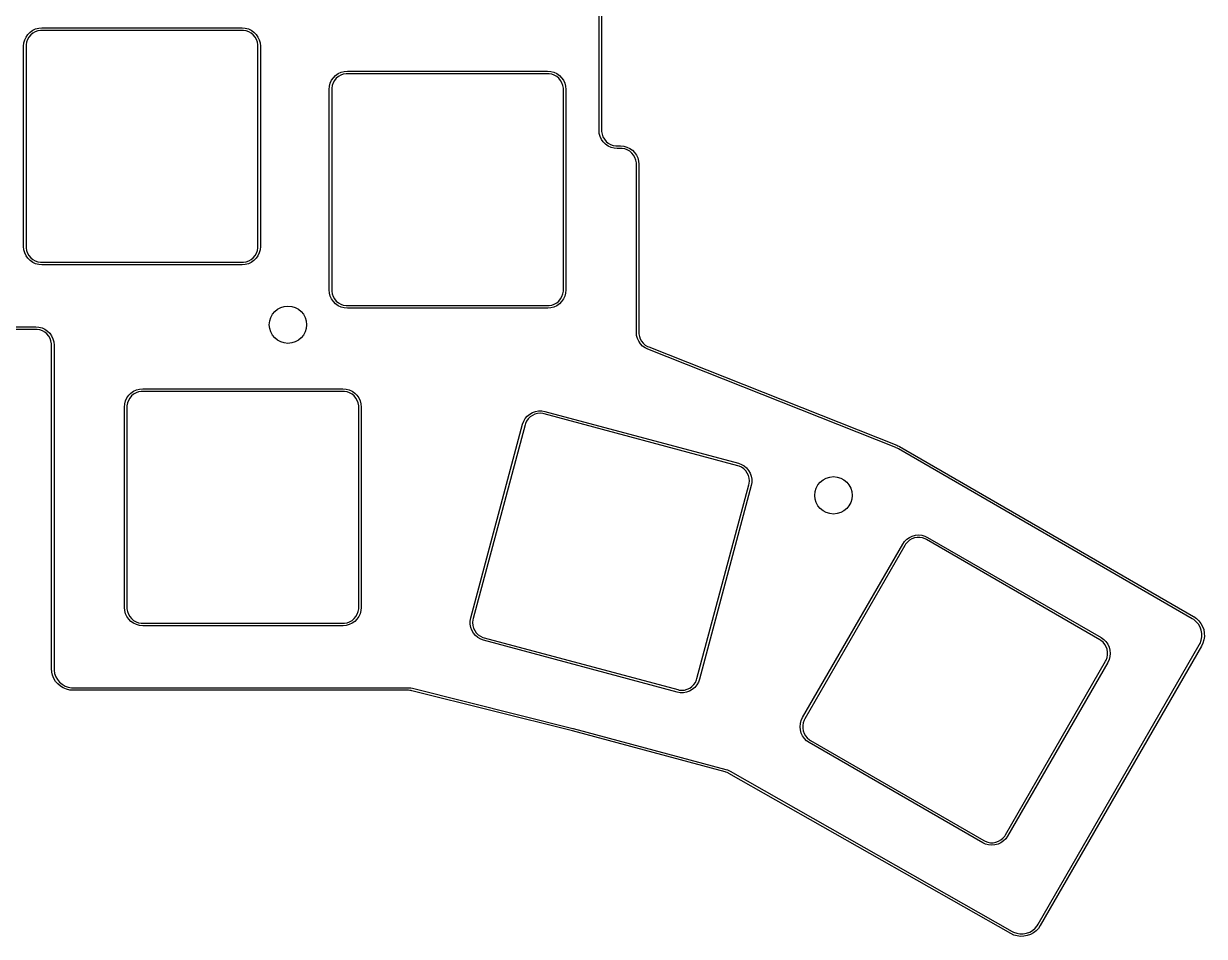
# Model space of a CAD drawing. Extents: x 33 to 165, y -128 to -28.
# Drawn here: x 95.8 to 165.3, y -127.6 to -73.9 of the extents above; entities that cross this region are included whole.
import ezdxf

# ---------------------------------------------------------------- set-up
doc = ezdxf.new("R2010")
doc.units = 0
doc.layers.add('BLACK', color=7, linetype='CONTINUOUS')

msp = doc.modelspace()

# ---------------------------------------------------------------- linework, layer by layer
at = {"layer": 'BLACK', "linetype": 'CONTINUOUS'}
for p, q in [((129.664028, -80.18056), (129.664028, -47.18056)), ((129.814028, -47.18056), (129.814028, -80.18056)), ((96.01554, -74.539565), (96.148039, -74.407062)), ((96.148039, -74.407062), (96.301532, -74.299579)), ((96.301532, -74.299579), (96.471356, -74.22038)), ((96.44662, -74.389013), (96.306452, -74.469946)), ((96.598711, -74.333648), (96.44662, -74.389013)), ((96.471356, -74.22038), (96.652353, -74.171872)), ((96.758106, -74.305533), (96.598711, -74.333648)), ((96.652353, -74.171872), (96.839023, -74.155528)), ((96.838703, -74.305528), (96.758106, -74.305533)), ((96.839028, -74.30556), (96.838703, -74.305528)), ((96.839023, -74.155528), (96.839023, -74.15556)), ((96.839023, -74.15556), (96.839024, -74.15556)), ((96.839024, -74.15556), (96.839028, -74.15556)), ((96.839028, -74.15556), (108.639028, -74.15556)), ((96.839033, -74.30556), (96.839028, -74.30556)), ((108.639026, -74.30556), (96.839033, -74.30556)), ((108.719953, -74.305561), (108.639026, -74.30556)), ((108.639028, -74.15556), (108.639029, -74.15556)), ((108.639029, -74.15556), (108.63903, -74.15556)), ((108.63903, -74.15556), (108.8257, -74.171896)), ((108.879348, -74.33367), (108.719953, -74.305561)), ((108.8257, -74.171896), (109.006698, -74.220398)), ((109.03144, -74.38903), (108.879348, -74.33367)), ((109.006698, -74.220398), (109.176525, -74.299591)), ((109.171609, -74.469958), (109.03144, -74.38903)), ((109.176525, -74.299591), (109.330021, -74.40707)), ((109.330021, -74.40707), (109.462522, -74.53957)), ((95.764028, -75.230557), (95.780366, -75.043887)), ((95.780366, -75.043887), (95.828868, -74.862888)), ((95.828868, -74.862888), (95.908062, -74.693062)), ((95.908062, -74.693062), (96.01554, -74.539565)), ((95.942141, -74.99024), (95.91403, -75.149635)), ((95.997501, -74.838147), (95.942141, -74.99024)), ((96.078429, -74.697976), (95.997501, -74.838147)), ((96.182466, -74.573987), (96.078429, -74.697976)), ((96.306452, -74.469946), (96.182466, -74.573987)), ((109.295597, -74.573995), (109.171609, -74.469958)), ((109.399636, -74.697982), (109.295597, -74.573995)), ((109.480566, -74.83815), (109.399636, -74.697982)), ((109.462522, -74.53957), (109.570003, -74.693064)), ((109.535927, -74.990242), (109.480566, -74.83815)), ((109.564038, -75.149636), (109.535927, -74.990242)), ((109.570003, -74.693064), (109.649198, -74.86289)), ((109.649198, -74.86289), (109.697702, -75.043887)), ((109.697702, -75.043887), (109.71404, -75.230557)), ((95.764028, -75.23056), (95.764028, -75.230557)), ((95.764028, -87.03056), (95.764028, -75.23056)), ((95.91403, -75.149635), (95.914028, -75.230557)), ((95.914028, -75.230557), (95.914028, -75.23056)), ((95.914028, -75.23056), (95.914028, -87.03056)), ((109.564028, -75.23056), (109.564039, -75.230438)), ((109.564028, -87.03056), (109.564028, -75.23056)), ((109.564039, -75.230438), (109.564038, -75.149636)), ((109.71404, -75.230557), (109.714028, -75.230557)), ((109.714028, -75.230557), (109.714028, -75.23056)), ((109.714028, -75.23056), (109.714028, -87.03056)), ((113.908062, -77.243062), (114.01554, -77.089565)), ((114.01554, -77.089565), (114.148039, -76.957062)), ((114.182466, -77.123987), (114.078429, -77.247976)), ((114.148039, -76.957062), (114.301532, -76.849579)), ((114.306452, -77.019946), (114.182466, -77.123987)), ((114.301532, -76.849579), (114.471356, -76.77038)), ((114.44662, -76.939013), (114.306452, -77.019946)), ((114.598711, -76.883648), (114.44662, -76.939013)), ((114.471356, -76.77038), (114.652353, -76.721872)), ((114.758106, -76.855533), (114.598711, -76.883648)), ((114.652353, -76.721872), (114.839023, -76.705528)), ((114.838703, -76.855528), (114.758106, -76.855533)), ((114.839028, -76.85556), (114.838703, -76.855528)), ((114.839023, -76.705528), (114.839023, -76.70556)), ((114.839023, -76.70556), (114.839024, -76.70556)), ((114.839024, -76.70556), (114.839028, -76.70556)), ((114.839028, -76.70556), (126.639028, -76.70556)), ((114.839033, -76.85556), (114.839028, -76.85556)), ((126.639026, -76.85556), (114.839033, -76.85556)), ((126.719953, -76.855561), (126.639026, -76.85556)), ((126.639028, -76.70556), (126.639029, -76.70556)), ((126.639029, -76.70556), (126.63903, -76.70556)), ((126.63903, -76.70556), (126.8257, -76.721896)), ((126.879348, -76.88367), (126.719953, -76.855561)), ((126.8257, -76.721896), (127.006698, -76.770398)), ((127.03144, -76.93903), (126.879348, -76.88367)), ((127.006698, -76.770398), (127.176525, -76.849591)), ((127.171609, -77.019958), (127.03144, -76.93903)), ((127.295597, -77.123995), (127.171609, -77.019958)), ((127.176525, -76.849591), (127.330021, -76.95707)), ((127.399636, -77.247982), (127.295597, -77.123995)), ((127.330021, -76.95707), (127.462522, -77.08957)), ((127.462522, -77.08957), (127.570003, -77.243064)), ((113.764028, -77.780557), (113.780366, -77.593887)), ((113.764028, -77.78056), (113.764028, -77.780557)), ((113.764028, -89.58056), (113.764028, -77.78056)), ((113.780366, -77.593887), (113.828868, -77.412888)), ((113.828868, -77.412888), (113.908062, -77.243062)), ((113.91403, -77.699635), (113.914028, -77.780557)), ((113.914028, -77.780557), (113.914028, -77.78056)), ((113.914028, -77.78056), (113.914028, -89.58056)), ((113.942141, -77.54024), (113.91403, -77.699635)), ((113.997501, -77.388147), (113.942141, -77.54024)), ((114.078429, -77.247976), (113.997501, -77.388147)), ((127.480566, -77.38815), (127.399636, -77.247982)), ((127.535927, -77.540242), (127.480566, -77.38815)), ((127.564038, -77.699636), (127.535927, -77.540242)), ((127.564028, -77.78056), (127.564039, -77.780438)), ((127.564028, -89.58056), (127.564028, -77.78056)), ((127.564039, -77.780438), (127.564038, -77.699636)), ((127.570003, -77.243064), (127.649198, -77.41289)), ((127.649198, -77.41289), (127.697702, -77.593887)), ((127.697702, -77.593887), (127.71404, -77.780557)), ((127.71404, -77.780557), (127.714028, -77.780557)), ((127.714028, -77.780557), (127.714028, -77.78056)), ((127.714028, -77.78056), (127.714028, -89.58056)), ((129.664137, -80.181671), (129.664028, -80.18056)), ((129.680365, -80.36723), (129.664137, -80.181671)), ((129.728859, -80.548233), (129.680365, -80.36723)), ((129.808048, -80.718064), (129.728859, -80.548233)), ((129.814028, -80.18056), (129.814028, -80.180563)), ((129.814028, -80.180563), (129.81404, -80.180563)), ((129.81404, -80.180563), (129.814037, -80.26149)), ((129.814037, -80.26149), (129.842138, -80.420886)), ((129.842138, -80.420886), (129.897491, -80.57298)), ((129.897491, -80.57298), (129.978416, -80.713151)), ((129.915526, -80.871563), (129.808048, -80.718064)), ((130.048027, -81.004066), (129.915526, -80.871563)), ((129.978416, -80.713151), (130.082452, -80.83714)), ((130.201525, -81.111546), (130.048027, -81.004066)), ((130.082452, -80.83714), (130.206439, -80.941178)), ((130.371355, -81.190737), (130.201525, -81.111546)), ((130.206439, -80.941178), (130.34661, -81.022104)), ((130.34661, -81.022104), (130.498703, -81.077459)), ((130.552357, -81.239233), (130.371355, -81.190737)), ((130.498703, -81.077459), (130.658099, -81.105562)), ((130.739012, -81.255558), (130.552357, -81.239233)), ((130.658099, -81.105562), (130.739026, -81.10556)), ((130.739028, -81.25556), (130.739012, -81.255558)), ((130.739026, -81.10556), (130.739028, -81.10556)), ((130.739028, -81.10556), (130.939028, -81.10556)), ((130.73903, -81.25556), (130.739028, -81.25556)), ((130.939026, -81.25556), (130.73903, -81.25556)), ((131.019953, -81.255561), (130.939026, -81.25556)), ((130.939028, -81.10556), (130.939029, -81.10556)), ((130.939029, -81.10556), (130.93903, -81.10556)), ((130.93903, -81.10556), (131.1257, -81.121896)), ((131.179348, -81.28367), (131.019953, -81.255561)), ((131.1257, -81.121896), (131.306698, -81.170398)), ((131.33144, -81.33903), (131.179348, -81.28367)), ((131.306698, -81.170398), (131.476525, -81.249591)), ((131.471609, -81.419958), (131.33144, -81.33903)), ((131.476525, -81.249591), (131.630021, -81.35707)), ((131.630021, -81.35707), (131.762522, -81.48957)), ((131.595597, -81.523995), (131.471609, -81.419958)), ((131.699636, -81.647982), (131.595597, -81.523995)), ((131.780566, -81.78815), (131.699636, -81.647982)), ((131.762522, -81.48957), (131.870003, -81.643064)), ((131.835927, -81.940242), (131.780566, -81.78815)), ((131.864038, -82.099636), (131.835927, -81.940242)), ((131.870003, -81.643064), (131.949198, -81.81289)), ((131.949198, -81.81289), (131.997702, -81.993887)), ((131.997702, -81.993887), (132.01404, -82.180557)), ((131.864028, -82.18056), (131.864039, -82.180438)), ((131.864028, -92.082165), (131.864028, -82.18056)), ((131.864039, -82.180438), (131.864038, -82.099636)), ((132.01404, -82.180557), (132.014028, -82.180557)), ((132.014028, -82.180557), (132.014028, -82.18056)), ((132.014028, -82.18056), (132.014028, -92.082165)), ((95.764137, -87.031671), (95.764028, -87.03056)), ((95.780365, -87.21723), (95.764137, -87.031671)), ((95.828859, -87.398233), (95.780365, -87.21723)), ((95.908048, -87.568064), (95.828859, -87.398233)), ((96.015526, -87.721563), (95.908048, -87.568064)), ((95.914028, -87.03056), (95.914028, -87.030563)), ((95.914028, -87.030563), (95.91404, -87.030563)), ((95.91404, -87.030563), (95.914037, -87.11149)), ((95.914037, -87.11149), (95.942138, -87.270886)), ((95.942138, -87.270886), (95.997491, -87.42298)), ((95.997491, -87.42298), (96.078416, -87.563151)), ((96.078416, -87.563151), (96.182452, -87.68714)), ((109.295611, -87.687132), (109.399649, -87.563146)), ((109.399649, -87.563146), (109.480575, -87.422977)), ((109.570016, -87.568062), (109.462536, -87.721558)), ((109.480575, -87.422977), (109.53593, -87.270884)), ((109.53593, -87.270884), (109.564031, -87.111489)), ((109.564028, -87.030562), (109.564028, -87.03056)), ((109.564028, -87.030563), (109.564028, -87.030562)), ((109.564031, -87.111489), (109.564028, -87.030563)), ((109.649207, -87.398232), (109.570016, -87.568062)), ((109.697703, -87.21723), (109.649207, -87.398232)), ((109.714025, -87.030583), (109.697703, -87.21723)), ((109.714028, -87.03056), (109.714025, -87.030583)), ((96.148027, -87.854066), (96.015526, -87.721563)), ((96.301525, -87.961546), (96.148027, -87.854066)), ((96.182452, -87.68714), (96.306439, -87.791178)), ((96.471355, -88.040737), (96.301525, -87.961546)), ((96.306439, -87.791178), (96.44661, -87.872104)), ((96.44661, -87.872104), (96.598703, -87.927459)), ((96.652357, -88.089233), (96.471355, -88.040737)), ((96.598703, -87.927459), (96.758099, -87.955562)), ((96.839012, -88.105558), (96.652357, -88.089233)), ((96.758099, -87.955562), (96.839026, -87.95556)), ((96.839028, -88.10556), (96.839012, -88.105558)), ((96.839026, -87.95556), (96.839028, -87.95556)), ((96.839028, -87.95556), (108.639028, -87.95556)), ((96.83903, -88.10556), (96.839028, -88.10556)), ((108.639023, -88.10556), (96.83903, -88.10556)), ((108.639028, -88.10556), (108.639023, -88.10556)), ((108.639028, -87.95556), (108.639031, -87.95556)), ((108.64196, -88.105271), (108.639028, -88.10556)), ((108.639031, -87.95556), (108.639033, -87.95556)), ((108.639033, -87.95556), (108.639033, -87.955528)), ((108.639033, -87.955528), (108.71996, -87.955533)), ((108.825696, -88.089209), (108.64196, -88.105271)), ((108.71996, -87.955533), (108.879356, -87.927437)), ((109.006699, -88.040719), (108.825696, -88.089209)), ((108.879356, -87.927437), (109.03145, -87.872087)), ((109.176532, -87.961534), (109.006699, -88.040719)), ((109.03145, -87.872087), (109.171622, -87.791166)), ((109.171622, -87.791166), (109.295611, -87.687132)), ((109.330032, -87.854058), (109.176532, -87.961534)), ((109.462536, -87.721558), (109.330032, -87.854058)), ((113.764137, -89.581671), (113.764028, -89.58056)), ((113.780365, -89.76723), (113.764137, -89.581671)), ((113.914028, -89.58056), (113.914028, -89.580563)), ((113.914028, -89.580563), (113.91404, -89.580563)), ((113.91404, -89.580563), (113.914037, -89.66149)), ((113.914037, -89.66149), (113.942138, -89.820886)), ((127.53593, -89.820884), (127.564031, -89.661489)), ((127.564028, -89.580562), (127.564028, -89.58056)), ((127.564028, -89.580563), (127.564028, -89.580562)), ((127.564031, -89.661489), (127.564028, -89.580563)), ((127.714025, -89.580583), (127.697703, -89.76723)), ((127.714028, -89.58056), (127.714025, -89.580583)), ((113.828859, -89.948233), (113.780365, -89.76723)), ((113.908048, -90.118064), (113.828859, -89.948233)), ((114.015526, -90.271563), (113.908048, -90.118064)), ((113.942138, -89.820886), (113.997491, -89.97298)), ((113.997491, -89.97298), (114.078416, -90.113151)), ((114.148027, -90.404066), (114.015526, -90.271563)), ((114.078416, -90.113151), (114.182452, -90.23714)), ((114.301525, -90.511546), (114.148027, -90.404066)), ((114.182452, -90.23714), (114.306439, -90.341178)), ((114.306439, -90.341178), (114.44661, -90.422104)), ((114.44661, -90.422104), (114.598703, -90.477459)), ((126.879356, -90.477437), (127.03145, -90.422087)), ((127.03145, -90.422087), (127.171622, -90.341166)), ((127.171622, -90.341166), (127.295611, -90.237132)), ((127.330032, -90.404058), (127.176532, -90.511534)), ((127.295611, -90.237132), (127.399649, -90.113146)), ((127.462536, -90.271558), (127.330032, -90.404058)), ((127.399649, -90.113146), (127.480575, -89.972977)), ((127.570016, -90.118062), (127.462536, -90.271558)), ((127.480575, -89.972977), (127.53593, -89.820884)), ((127.649207, -89.948232), (127.570016, -90.118062)), ((127.697703, -89.76723), (127.649207, -89.948232)), ((114.471355, -90.590737), (114.301525, -90.511546)), ((114.652357, -90.639233), (114.471355, -90.590737)), ((114.598703, -90.477459), (114.758099, -90.505562)), ((114.839012, -90.655558), (114.652357, -90.639233)), ((114.758099, -90.505562), (114.839026, -90.50556)), ((114.839028, -90.65556), (114.839012, -90.655558)), ((114.839026, -90.50556), (114.839028, -90.50556)), ((114.839028, -90.50556), (126.639028, -90.50556)), ((114.83903, -90.65556), (114.839028, -90.65556)), ((126.639023, -90.65556), (114.83903, -90.65556)), ((126.639028, -90.65556), (126.639023, -90.65556)), ((126.639028, -90.50556), (126.639031, -90.50556)), ((126.64196, -90.655271), (126.639028, -90.65556)), ((126.639031, -90.50556), (126.639033, -90.50556)), ((126.639033, -90.50556), (126.639033, -90.505528)), ((126.639033, -90.505528), (126.71996, -90.505533)), ((126.825696, -90.639209), (126.64196, -90.655271)), ((126.71996, -90.505533), (126.879356, -90.477437)), ((127.006699, -90.590719), (126.825696, -90.639209)), ((127.176532, -90.511534), (127.006699, -90.590719)), ((92.739028, -91.75556), (96.479028, -91.75556)), ((96.479028, -91.75556), (96.479029, -91.75556)), ((96.479029, -91.75556), (96.47903, -91.75556)), ((96.47903, -91.75556), (96.6657, -91.771896)), ((96.6657, -91.771896), (96.846698, -91.820398)), ((96.846698, -91.820398), (97.016525, -91.899591)), ((96.479026, -91.90556), (92.73903, -91.90556)), ((96.559953, -91.905561), (96.479026, -91.90556)), ((96.719348, -91.93367), (96.559953, -91.905561)), ((96.87144, -91.98903), (96.719348, -91.93367)), ((97.011609, -92.069958), (96.87144, -91.98903)), ((97.135597, -92.173995), (97.011609, -92.069958)), ((97.016525, -91.899591), (97.170021, -92.00707)), ((97.239636, -92.297982), (97.135597, -92.173995)), ((97.170021, -92.00707), (97.302522, -92.13957)), ((97.320566, -92.43815), (97.239636, -92.297982)), ((97.302522, -92.13957), (97.410003, -92.293064)), ((97.375927, -92.590242), (97.320566, -92.43815)), ((97.410003, -92.293064), (97.489198, -92.46289)), ((97.489198, -92.46289), (97.537702, -92.643887)), ((131.86415, -92.08341), (131.864028, -92.082165)), ((131.879626, -92.264566), (131.86415, -92.08341)), ((131.925933, -92.441681), (131.879626, -92.264566)), ((132.001623, -92.608369), (131.925933, -92.441681)), ((132.014028, -92.082165), (132.014028, -92.082168)), ((132.014028, -92.082168), (132.014044, -92.082168)), ((132.014044, -92.082168), (132.014069, -92.161214)), ((132.014069, -92.161214), (132.040889, -92.317014)), ((132.040889, -92.317014), (132.093757, -92.466004)), ((132.093757, -92.466004), (132.17114, -92.603863)), ((97.404038, -92.749636), (97.375927, -92.590242)), ((97.404028, -92.83056), (97.404039, -92.830438)), ((97.404028, -111.88056), (97.404028, -92.83056)), ((97.404039, -92.830438), (97.404038, -92.749636)), ((97.537702, -92.643887), (97.55404, -92.830557)), ((97.55404, -92.830557), (97.554028, -92.830557)), ((97.554028, -92.830557), (97.554028, -92.83056)), ((97.554028, -92.83056), (97.554028, -111.88056)), ((132.104499, -92.759797), (132.001623, -92.608369)), ((132.231578, -92.891573), (132.104499, -92.759797)), ((132.17114, -92.603863), (132.270794, -92.726592)), ((132.379174, -92.999874), (132.231578, -92.891573)), ((132.270794, -92.726592), (132.389827, -92.830631)), ((132.542976, -93.081544), (132.379174, -92.999874)), ((132.389827, -92.830631), (132.524788, -92.912964)), ((132.524788, -92.912964), (132.598265, -92.942109)), ((132.543007, -93.08156), (132.542976, -93.081544)), ((132.543008, -93.08156), (132.543007, -93.08156)), ((132.543008, -93.081561), (132.543008, -93.08156)), ((132.543009, -93.081561), (132.543008, -93.081561)), ((147.152775, -98.87084), (132.543009, -93.081561)), ((132.598265, -92.942109), (132.598264, -92.942109)), ((132.598264, -92.942109), (132.598265, -92.94211)), ((132.598265, -92.94211), (147.208028, -98.731387)), ((101.768868, -96.112888), (101.848062, -95.943062)), ((101.848062, -95.943062), (101.95554, -95.789565)), ((102.018429, -95.947976), (101.937501, -96.088147)), ((101.95554, -95.789565), (102.088039, -95.657062)), ((102.122466, -95.823987), (102.018429, -95.947976)), ((102.088039, -95.657062), (102.241532, -95.549579)), ((102.246452, -95.719946), (102.122466, -95.823987)), ((102.241532, -95.549579), (102.411356, -95.47038)), ((102.38662, -95.639013), (102.246452, -95.719946)), ((102.538711, -95.583648), (102.38662, -95.639013)), ((102.411356, -95.47038), (102.592353, -95.421872)), ((102.698106, -95.555533), (102.538711, -95.583648)), ((102.592353, -95.421872), (102.779023, -95.405528)), ((102.778703, -95.555528), (102.698106, -95.555533)), ((102.779028, -95.55556), (102.778703, -95.555528)), ((102.779023, -95.405528), (102.779023, -95.40556)), ((102.779023, -95.40556), (102.779024, -95.40556)), ((102.779024, -95.40556), (102.779028, -95.40556)), ((102.779028, -95.40556), (114.579028, -95.40556)), ((102.779033, -95.55556), (102.779028, -95.55556)), ((114.579026, -95.55556), (102.779033, -95.55556)), ((114.659953, -95.555561), (114.579026, -95.55556)), ((114.579028, -95.40556), (114.579029, -95.40556)), ((114.579029, -95.40556), (114.57903, -95.40556)), ((114.57903, -95.40556), (114.7657, -95.421896)), ((114.819348, -95.58367), (114.659953, -95.555561)), ((114.7657, -95.421896), (114.946698, -95.470398)), ((114.97144, -95.63903), (114.819348, -95.58367)), ((114.946698, -95.470398), (115.116525, -95.549591)), ((115.111609, -95.719958), (114.97144, -95.63903)), ((115.235597, -95.823995), (115.111609, -95.719958)), ((115.116525, -95.549591), (115.270021, -95.65707)), ((115.339636, -95.947982), (115.235597, -95.823995)), ((115.270021, -95.65707), (115.402522, -95.78957)), ((115.420566, -96.08815), (115.339636, -95.947982)), ((115.402522, -95.78957), (115.510003, -95.943064)), ((115.510003, -95.943064), (115.589198, -96.11289)), ((101.704028, -96.480557), (101.720366, -96.293887)), ((101.704028, -96.48056), (101.704028, -96.480557)), ((101.704028, -108.28056), (101.704028, -96.48056)), ((101.720366, -96.293887), (101.768868, -96.112888)), ((101.85403, -96.399635), (101.854028, -96.480557)), ((101.854028, -96.480557), (101.854028, -96.48056)), ((101.854028, -96.48056), (101.854028, -108.28056)), ((101.882141, -96.24024), (101.85403, -96.399635)), ((101.937501, -96.088147), (101.882141, -96.24024)), ((115.475927, -96.240242), (115.420566, -96.08815)), ((115.504038, -96.399636), (115.475927, -96.240242)), ((115.504028, -96.48056), (115.504039, -96.480438)), ((115.504028, -108.28056), (115.504028, -96.48056)), ((115.504039, -96.480438), (115.504038, -96.399636)), ((115.589198, -96.11289), (115.637702, -96.293887)), ((115.637702, -96.293887), (115.65404, -96.480557)), ((115.65404, -96.480557), (115.654028, -96.480557)), ((115.654028, -96.480557), (115.654028, -96.48056)), ((115.654028, -96.48056), (115.654028, -108.28056)), ((125.16206, -97.495234), (125.226117, -97.319255)), ((125.226117, -97.319255), (125.319811, -97.156979)), ((125.319811, -97.156979), (125.440261, -97.013439)), ((125.396264, -97.309308), (125.327859, -97.455994)), ((125.489101, -97.176729), (125.396264, -97.309308)), ((125.440261, -97.013439), (125.583805, -96.892993)), ((125.603549, -97.062284), (125.489101, -97.176729)), ((125.583805, -96.892993), (125.746083, -96.799304)), ((125.736131, -96.969451), (125.603549, -97.062284)), ((125.882819, -96.90105), (125.736131, -96.969451)), ((125.746083, -96.799304), (125.922165, -96.735216)), ((126.039156, -96.859159), (125.882819, -96.90105)), ((125.922165, -96.735216), (126.1067, -96.702676)), ((126.200392, -96.845052), (126.039156, -96.859159)), ((126.1067, -96.702676), (126.294082, -96.702675)), ((126.361628, -96.859157), (126.200392, -96.845052)), ((126.294082, -96.702675), (126.477286, -96.734976)), ((126.439797, -96.8801), (126.361628, -96.859157)), ((126.439801, -96.880086), (126.439797, -96.8801)), ((126.439803, -96.880085), (126.439801, -96.880086)), ((137.837716, -99.934147), (126.439803, -96.880085)), ((126.477286, -96.734976), (126.47862, -96.735196)), ((126.47862, -96.735196), (126.478621, -96.735196)), ((126.478621, -96.735196), (126.478622, -96.735197)), ((126.478622, -96.735197), (137.876547, -99.789261)), ((122.107958, -108.893258), (125.162022, -97.495337)), ((125.30691, -97.534163), (122.252846, -108.932083)), ((125.162022, -97.495337), (125.16206, -97.495234)), ((125.306911, -97.534162), (125.30691, -97.534163)), ((125.327859, -97.455994), (125.306911, -97.534162)), ((147.208028, -98.731387), (147.20803, -98.731388)), ((147.20803, -98.731388), (147.208034, -98.73139)), ((147.208034, -98.73139), (147.208041, -98.731393)), ((147.208041, -98.731393), (147.265265, -98.755697)), ((147.265265, -98.755697), (147.321246, -98.782771)), ((147.321246, -98.782771), (147.375787, -98.812516)), ((147.152778, -98.870841), (147.152775, -98.87084)), ((147.15278, -98.870842), (147.152778, -98.870841)), ((147.15278, -98.870843), (147.15278, -98.870842)), ((147.178288, -98.880951), (147.15278, -98.870843)), ((147.228259, -98.90363), (147.178288, -98.880951)), ((147.277064, -98.928721), (147.228259, -98.90363)), ((147.300826, -98.942441), (147.277064, -98.928721)), ((147.300828, -98.942437), (147.300826, -98.942441)), ((147.300834, -98.942441), (147.300828, -98.942437)), ((164.621334, -108.942436), (147.300834, -98.942441)), ((147.375787, -98.812516), (147.375834, -98.812537)), ((147.375834, -98.812537), (164.696342, -108.812537)), ((137.837718, -99.934149), (137.837716, -99.934147)), ((137.915884, -99.9551), (137.837718, -99.934149)), ((137.876547, -99.789261), (137.876552, -99.789263)), ((137.876552, -99.789263), (137.876554, -99.789263)), ((137.876554, -99.789263), (137.876583, -99.789274)), ((137.876583, -99.789274), (138.052627, -99.853366)), ((138.062566, -100.023512), (137.915884, -99.9551)), ((138.052627, -99.853366), (138.214896, -99.947065)), ((138.195142, -100.116353), (138.062566, -100.023512)), ((138.309584, -100.230803), (138.195142, -100.116353)), ((138.214896, -99.947065), (138.358431, -100.067516)), ((138.358431, -100.067516), (138.478873, -100.211059)), ((138.402417, -100.363384), (138.309584, -100.230803)), ((138.47082, -100.51007), (138.402417, -100.363384)), ((138.512715, -100.666405), (138.47082, -100.51007)), ((138.478873, -100.211059), (138.572563, -100.373334)), ((138.52683, -100.82764), (138.512715, -100.666405)), ((138.512736, -100.988876), (138.52683, -100.82764)), ((138.572563, -100.373334), (138.636654, -100.549411)), ((138.636654, -100.549411), (138.6692, -100.733941)), ((138.6692, -100.733941), (138.669212, -100.92132)), ((135.437733, -112.464964), (138.491798, -101.067039)), ((138.636687, -101.105862), (135.582622, -112.503782)), ((138.491798, -101.067039), (138.491801, -101.06703)), ((138.491801, -101.06703), (138.512736, -100.988876)), ((138.636688, -101.105855), (138.636687, -101.105862)), ((138.636689, -101.105854), (138.636688, -101.105855)), ((138.63669, -101.105855), (138.636689, -101.105854)), ((138.669212, -100.92132), (138.63669, -101.105855)), ((147.665549, -104.393416), (147.798053, -104.260918)), ((147.798053, -104.260918), (147.95155, -104.15344)), ((147.956464, -104.323807), (147.832473, -104.427844)), ((147.95155, -104.15344), (148.121377, -104.074246)), ((148.096635, -104.242878), (147.956464, -104.323807)), ((148.248729, -104.187518), (148.096635, -104.242878)), ((148.121377, -104.074246), (148.302375, -104.025743)), ((148.408125, -104.159406), (148.248729, -104.187518)), ((148.302375, -104.025743), (148.489046, -104.009403)), ((148.569982, -104.159398), (148.408125, -104.159406)), ((148.489046, -104.009403), (148.675718, -104.025724)), ((148.729381, -104.187493), (148.569982, -104.159398)), ((148.675718, -104.025724), (148.856722, -104.074209)), ((148.88148, -104.242839), (148.729381, -104.187493)), ((148.856722, -104.074209), (149.026557, -104.153386)), ((148.951118, -104.283036), (148.88148, -104.242839)), ((148.951538, -104.283337), (148.951118, -104.283036)), ((148.951544, -104.28334), (148.951538, -104.283337)), ((148.951544, -104.283341), (148.951544, -104.28334)), ((148.951545, -104.283341), (148.951544, -104.283341)), ((159.170635, -110.183336), (148.951545, -104.283341)), ((149.026557, -104.153386), (149.026532, -104.153429)), ((149.026532, -104.153429), (149.026533, -104.153431)), ((149.026533, -104.153431), (149.026538, -104.153433)), ((149.026538, -104.153433), (159.245638, -110.053434)), ((141.658062, -114.766008), (147.558061, -104.546911)), ((147.687963, -104.621914), (141.787965, -114.84101)), ((147.558061, -104.546911), (147.5581, -104.546855)), ((147.5581, -104.546855), (147.665549, -104.393416)), ((147.687964, -104.621914), (147.687963, -104.621914)), ((147.72843, -104.55183), (147.687964, -104.621914)), ((147.832473, -104.427844), (147.72843, -104.55183)), ((101.704137, -108.281671), (101.704028, -108.28056)), ((101.720365, -108.46723), (101.704137, -108.281671)), ((101.768859, -108.648233), (101.720365, -108.46723)), ((101.854028, -108.28056), (101.854028, -108.280563)), ((101.854028, -108.280563), (101.85404, -108.280563)), ((101.85404, -108.280563), (101.854037, -108.36149)), ((101.854037, -108.36149), (101.882138, -108.520886)), ((101.882138, -108.520886), (101.937491, -108.67298)), ((115.420575, -108.672977), (115.47593, -108.520884)), ((115.47593, -108.520884), (115.504031, -108.361489)), ((115.504028, -108.280562), (115.504028, -108.28056)), ((115.504028, -108.280563), (115.504028, -108.280562)), ((115.504031, -108.361489), (115.504028, -108.280563)), ((115.637703, -108.46723), (115.589207, -108.648232)), ((115.654025, -108.280583), (115.637703, -108.46723)), ((115.654028, -108.28056), (115.654025, -108.280583)), ((101.848048, -108.818064), (101.768859, -108.648233)), ((101.955526, -108.971563), (101.848048, -108.818064)), ((101.937491, -108.67298), (102.018416, -108.813151)), ((102.088027, -109.104066), (101.955526, -108.971563)), ((102.018416, -108.813151), (102.122452, -108.93714)), ((102.241525, -109.211546), (102.088027, -109.104066)), ((102.122452, -108.93714), (102.246439, -109.041178)), ((102.411355, -109.290737), (102.241525, -109.211546)), ((102.246439, -109.041178), (102.38661, -109.122104)), ((102.38661, -109.122104), (102.538703, -109.177459)), ((102.538703, -109.177459), (102.698099, -109.205562)), ((102.698099, -109.205562), (102.779026, -109.20556)), ((102.779026, -109.20556), (102.779028, -109.20556)), ((102.779028, -109.20556), (114.579028, -109.20556)), ((114.579028, -109.20556), (114.579031, -109.20556)), ((114.579031, -109.20556), (114.579033, -109.20556)), ((114.579033, -109.20556), (114.579033, -109.205528)), ((114.579033, -109.205528), (114.65996, -109.205533)), ((114.65996, -109.205533), (114.819356, -109.177437)), ((114.819356, -109.177437), (114.97145, -109.122087)), ((115.116532, -109.211534), (114.946699, -109.290719)), ((114.97145, -109.122087), (115.111622, -109.041166)), ((115.111622, -109.041166), (115.235611, -108.937132)), ((115.270032, -109.104058), (115.116532, -109.211534)), ((115.235611, -108.937132), (115.339649, -108.813146)), ((115.402536, -108.971558), (115.270032, -109.104058)), ((115.339649, -108.813146), (115.420575, -108.672977)), ((115.510016, -108.818062), (115.402536, -108.971558)), ((115.589207, -108.648232), (115.510016, -108.818062)), ((122.075406, -109.265185), (122.075408, -109.077798)), ((122.075408, -109.077798), (122.107949, -108.893258)), ((122.107949, -108.893258), (122.107958, -108.89326)), ((122.107958, -108.89326), (122.107958, -108.893258)), ((122.231891, -109.010253), (122.217783, -109.171492)), ((122.217783, -109.171492), (122.231889, -109.332732)), ((122.252817, -108.93216), (122.231891, -109.010253)), ((122.252845, -108.932085), (122.252817, -108.93216)), ((122.252846, -108.932086), (122.252845, -108.932085)), ((122.252846, -108.932083), (122.252846, -108.932086)), ((164.621335, -108.942437), (164.621334, -108.942436)), ((164.706564, -108.991655), (164.621335, -108.942437)), ((164.696342, -108.812537), (164.696346, -108.81254)), ((164.696346, -108.81254), (164.696349, -108.812541)), ((164.696349, -108.812541), (164.699512, -108.814715)), ((164.699512, -108.814715), (164.70051, -108.815129)), ((164.70051, -108.815129), (164.701381, -108.816)), ((164.701381, -108.816), (164.861212, -108.925873)), ((164.85734, -109.118195), (164.706564, -108.991655)), ((164.983855, -109.268993), (164.85734, -109.118195)), ((164.861212, -108.925873), (165.006318, -109.063598)), ((165.006318, -109.063598), (165.128095, -109.222324)), ((165.128095, -109.222324), (165.223545, -109.398145)), ((102.592357, -109.339233), (102.411355, -109.290737)), ((102.779012, -109.355558), (102.592357, -109.339233)), ((102.779028, -109.35556), (102.779012, -109.355558)), ((102.77903, -109.35556), (102.779028, -109.35556)), ((114.579023, -109.35556), (102.77903, -109.35556)), ((114.579028, -109.35556), (114.579023, -109.35556)), ((114.58196, -109.355271), (114.579028, -109.35556)), ((114.765696, -109.339209), (114.58196, -109.355271)), ((114.946699, -109.290719), (114.765696, -109.339209)), ((122.107945, -109.449725), (122.075406, -109.265185)), ((122.172035, -109.625811), (122.107945, -109.449725)), ((122.265729, -109.788092), (122.172035, -109.625811)), ((122.231889, -109.332732), (122.27378, -109.489072)), ((122.38618, -109.931637), (122.265729, -109.788092)), ((122.27378, -109.489072), (122.342183, -109.635762)), ((122.342183, -109.635762), (122.43502, -109.768346)), ((122.43502, -109.768346), (122.549471, -109.882794)), ((122.549471, -109.882794), (122.682056, -109.975628)), ((165.082264, -109.439467), (164.983855, -109.268993)), ((165.14958, -109.624438), (165.082264, -109.439467)), ((165.183756, -109.818288), (165.14958, -109.624438)), ((165.183755, -110.015128), (165.183756, -109.818288)), ((165.223545, -109.398145), (165.290318, -109.586732)), ((165.290318, -109.586732), (165.326771, -109.783442)), ((165.326771, -109.783442), (165.332006, -109.983433)), ((122.529729, -110.052085), (122.38618, -109.931637)), ((122.692012, -110.145776), (122.529729, -110.052085)), ((122.682056, -109.975628), (122.828748, -110.044028)), ((122.868099, -110.209862), (122.692012, -110.145776)), ((122.828748, -110.044028), (122.906919, -110.064972)), ((122.868101, -110.209861), (122.868099, -110.209862)), ((134.266021, -113.263926), (122.868101, -110.209861)), ((122.906919, -110.064972), (122.90692, -110.064973)), ((122.90692, -110.064973), (134.304844, -113.119037)), ((155.533121, -126.933702), (165.033119, -110.479223)), ((165.163025, -110.55422), (155.663025, -127.008702)), ((159.170635, -110.183337), (159.170635, -110.183336)), ((159.240717, -110.223802), (159.170635, -110.183337)), ((159.364698, -110.327842), (159.240717, -110.223802)), ((159.245638, -110.053434), (159.245674, -110.05346)), ((159.245674, -110.05346), (159.39913, -110.160918)), ((159.468731, -110.451829), (159.364698, -110.327842)), ((159.39913, -110.160918), (159.531624, -110.293421)), ((159.549653, -110.591998), (159.468731, -110.451829)), ((159.531624, -110.293421), (159.639097, -110.446917)), ((159.605006, -110.744089), (159.549653, -110.591998)), ((159.639097, -110.446917), (159.718284, -110.616743)), ((165.033051, -110.479183), (165.082258, -110.393948)), ((165.033119, -110.479223), (165.033051, -110.479183)), ((165.082258, -110.393948), (165.149576, -110.208977)), ((165.149576, -110.208977), (165.183755, -110.015128)), ((165.163027, -110.554217), (165.163025, -110.554217)), ((165.163025, -110.554217), (165.163025, -110.55422)), ((165.164689, -110.550547), (165.163026, -110.554216)), ((165.163026, -110.554216), (165.163027, -110.554217)), ((165.249079, -110.373604), (165.164689, -110.550547)), ((165.305895, -110.181781), (165.249079, -110.373604)), ((165.332006, -109.983433), (165.305895, -110.181781)), ((159.549647, -111.376813), (159.605003, -111.224723)), ((159.605003, -111.224723), (159.633108, -111.065331)), ((159.633109, -110.903481), (159.605006, -110.744089)), ((159.633108, -111.065331), (159.633109, -110.903481)), ((159.766777, -111.171075), (159.718279, -111.352071)), ((159.718284, -110.616743), (159.766779, -110.797739)), ((159.783109, -110.984407), (159.766777, -111.171075)), ((159.766779, -110.797739), (159.783109, -110.984407)), ((97.404088, -111.881173), (97.404028, -111.88056)), ((97.419731, -112.080013), (97.404088, -111.881173)), ((97.554028, -111.88056), (97.554028, -111.880563)), ((97.554028, -111.880563), (97.55404, -111.880563)), ((97.55404, -111.880563), (97.554037, -111.978987)), ((97.554037, -111.978987), (97.588215, -112.172847)), ((153.609211, -121.666011), (159.50921, -111.446911)), ((159.639115, -111.521911), (153.739115, -121.741011)), ((159.509186, -111.446897), (159.549647, -111.376813)), ((159.50921, -111.446911), (159.509186, -111.446897)), ((159.640213, -111.519485), (159.639115, -111.521911)), ((159.718279, -111.352071), (159.640213, -111.519485)), ((97.466432, -112.274558), (97.419731, -112.080013)), ((97.542993, -112.459401), (97.466432, -112.274558)), ((97.647528, -112.629992), (97.542993, -112.459401)), ((97.588215, -112.172847), (97.655537, -112.357827)), ((97.777463, -112.782128), (97.647528, -112.629992)), ((97.655537, -112.357827), (97.75396, -112.528305)), ((97.75396, -112.528305), (97.880491, -112.679101)), ((97.880491, -112.679101), (98.031286, -112.805634)), ((135.255557, -112.822408), (135.34839, -112.689825)), ((135.34839, -112.689825), (135.416789, -112.543135)), ((135.416789, -112.543135), (135.437733, -112.464966)), ((135.518538, -112.67987), (135.424848, -112.842152)), ((135.437733, -112.464966), (135.437733, -112.464964)), ((135.582623, -112.503784), (135.518538, -112.67987)), ((135.582622, -112.503782), (135.582623, -112.503784)), ((97.929598, -112.912065), (97.777463, -112.782128)), ((98.100187, -113.016601), (97.929598, -112.912065)), ((98.031286, -112.805634), (98.201763, -112.904058)), ((98.28503, -113.093164), (98.100187, -113.016601)), ((98.201763, -112.904058), (98.386742, -112.971383)), ((98.479575, -113.139867), (98.28503, -113.093164)), ((98.386742, -112.971383), (98.580601, -113.005562)), ((98.67902, -113.155559), (98.479575, -113.139867)), ((98.580601, -113.005562), (98.679026, -113.00556)), ((98.679028, -113.15556), (98.67902, -113.155559)), ((98.679026, -113.00556), (98.679028, -113.00556)), ((98.679028, -113.00556), (118.408649, -113.00556)), ((98.67903, -113.15556), (98.679028, -113.15556)), ((118.408649, -113.15556), (98.67903, -113.15556)), ((118.408649, -113.00556), (118.408651, -113.00556)), ((118.408652, -113.155559), (118.408649, -113.15556)), ((118.408651, -113.00556), (118.496191, -113.009129)), ((118.408653, -113.15556), (118.408652, -113.155559)), ((118.446376, -113.155558), (118.408653, -113.15556)), ((118.521573, -113.161702), (118.446376, -113.155558)), ((118.496191, -113.009129), (118.583155, -113.01982)), ((118.596018, -113.173955), (118.521573, -113.161702)), ((118.583155, -113.01982), (118.668757, -113.037522)), ((118.632618, -113.183095), (118.596018, -113.173955)), ((118.632621, -113.183085), (118.632618, -113.183095)), ((118.632623, -113.183084), (118.632621, -113.183085)), ((118.63263, -113.183087), (118.632623, -113.183084)), ((128.095332, -115.544686), (118.63263, -113.183087)), ((118.668757, -113.037522), (118.668952, -113.037551)), ((118.668952, -113.037551), (118.66896, -113.037553)), ((118.66896, -113.037553), (118.668961, -113.037553)), ((118.668961, -113.037553), (128.131659, -115.399152)), ((134.268563, -113.264345), (134.266021, -113.263926)), ((134.450561, -113.296447), (134.268563, -113.264345)), ((134.304844, -113.119037), (134.304849, -113.119038)), ((134.304849, -113.119038), (134.304856, -113.119012)), ((134.304856, -113.119012), (134.383024, -113.139961)), ((134.383024, -113.139961), (134.54426, -113.154075)), ((134.637947, -113.296455), (134.450561, -113.296447)), ((134.54426, -113.154075), (134.705498, -113.139975)), ((134.822486, -113.263922), (134.637947, -113.296455)), ((134.705498, -113.139975), (134.861837, -113.098089)), ((134.998572, -113.199837), (134.822486, -113.263922)), ((134.861837, -113.098089), (135.008526, -113.029689)), ((135.160854, -113.106146), (134.998572, -113.199837)), ((135.008526, -113.029689), (135.141109, -112.936855)), ((135.141109, -112.936855), (135.255557, -112.822408)), ((135.304399, -112.985698), (135.160854, -113.106146)), ((135.424848, -112.842152), (135.304399, -112.985698)), ((141.578841, -114.935827), (141.658037, -114.765996)), ((141.658037, -114.765996), (141.658061, -114.76601)), ((141.658061, -114.76601), (141.658062, -114.766008)), ((128.131659, -115.399152), (128.131662, -115.399153)), ((128.131662, -115.399153), (128.131665, -115.399153)), ((128.131665, -115.399153), (128.131665, -115.399154)), ((128.131665, -115.399154), (128.137644, -115.400664)), ((128.137644, -115.400664), (128.143615, -115.402209)), ((128.143615, -115.402209), (128.149576, -115.403787)), ((128.149576, -115.403787), (128.149576, -115.403788)), ((128.149576, -115.403788), (128.149578, -115.403789)), ((128.149578, -115.403789), (128.149586, -115.403791)), ((128.149586, -115.403791), (137.139703, -117.812685)), ((141.51401, -115.303507), (141.530341, -115.116831)), ((141.530344, -115.490182), (141.51401, -115.303507)), ((141.530341, -115.116831), (141.578841, -114.935827)), ((141.692116, -115.063179), (141.66401, -115.222577)), ((141.66401, -115.222577), (141.664011, -115.384434)), ((141.664011, -115.384434), (141.692119, -115.543832)), ((141.747475, -114.911083), (141.692116, -115.063179)), ((141.787794, -114.841248), (141.747475, -114.911083)), ((141.787964, -114.841011), (141.787794, -114.841248)), ((141.787965, -114.841012), (141.787964, -114.841011)), ((141.787965, -114.84101), (141.787965, -114.841012)), ((128.095333, -115.544687), (128.095332, -115.544686)), ((128.097912, -115.545331), (128.095333, -115.544687)), ((128.103063, -115.546648), (128.097912, -115.545331)), ((128.108206, -115.547994), (128.103063, -115.546648)), ((128.110774, -115.548682), (128.108206, -115.547994)), ((128.110775, -115.548681), (128.110774, -115.548682)), ((137.10088, -117.957573), (128.110775, -115.548681)), ((141.578846, -115.671185), (141.530344, -115.490182)), ((141.658043, -115.841016), (141.578846, -115.671185)), ((141.765529, -115.994513), (141.658043, -115.841016)), ((141.692119, -115.543832), (141.74748, -115.695927)), ((141.74748, -115.695927), (141.828412, -115.836098)), ((141.898037, -116.127013), (141.765529, -115.994513)), ((141.828412, -115.836098), (141.932455, -115.960085)), ((142.051471, -116.23444), (141.898037, -116.127013)), ((141.932455, -115.960085), (142.056448, -116.06412)), ((142.056448, -116.06412), (142.126536, -116.104583)), ((142.126536, -116.104583), (142.126538, -116.104584)), ((142.126538, -116.104584), (152.345638, -122.004584)), ((142.051538, -116.234488), (142.051471, -116.23444)), ((152.270638, -122.134488), (142.051538, -116.234488)), ((137.100881, -117.957573), (137.10088, -117.957573)), ((137.100883, -117.957574), (137.100881, -117.957573)), ((137.100883, -117.957575), (137.100883, -117.957574)), ((137.138829, -117.967741), (137.100883, -117.957575)), ((137.212721, -117.994437), (137.138829, -117.967741)), ((137.139703, -117.812685), (137.139707, -117.812686)), ((137.139707, -117.812686), (137.226744, -117.840014)), ((137.284082, -118.027308), (137.212721, -117.994437)), ((137.226744, -117.840014), (137.311157, -117.874631)), ((137.31824, -118.04671), (137.284082, -118.027308)), ((137.311157, -117.874631), (137.392165, -117.916201)), ((137.318245, -118.046702), (137.31824, -118.04671)), ((137.318248, -118.046702), (137.318245, -118.046702)), ((137.318253, -118.046706), (137.318248, -118.046702)), ((153.929225, -127.479898), (137.318253, -118.046706)), ((137.392165, -117.916201), (137.392325, -117.916272)), ((137.392325, -117.916272), (137.392332, -117.916276)), ((137.392332, -117.916276), (137.392333, -117.916276)), ((137.392333, -117.916276), (137.392334, -117.916277)), ((137.392334, -117.916277), (154.003298, -127.349463)), ((153.464716, -121.860088), (153.568749, -121.736099)), ((153.568749, -121.736099), (153.609209, -121.666014)), ((153.609209, -121.666014), (153.60921, -121.666013)), ((153.60921, -121.666013), (153.609211, -121.666011)), ((153.739067, -121.741077), (153.631643, -121.894508)), ((153.739115, -121.741011), (153.739067, -121.741077)), ((152.27502, -122.136473), (152.270638, -122.134488)), ((152.440479, -122.213646), (152.27502, -122.136473)), ((152.345638, -122.004584), (152.345644, -122.004588)), ((152.345644, -122.004588), (152.345671, -122.004542)), ((152.345671, -122.004542), (152.415751, -122.045011)), ((152.415751, -122.045011), (152.567837, -122.100381)), ((152.621475, -122.262158), (152.440479, -122.213646)), ((152.567837, -122.100381), (152.727228, -122.128496)), ((152.808146, -122.278501), (152.621475, -122.262158)), ((152.727228, -122.128496), (152.889079, -122.128504)), ((152.994818, -122.262177), (152.808146, -122.278501)), ((152.889079, -122.128504), (153.048473, -122.100405)), ((153.175819, -122.213683), (152.994818, -122.262177)), ((153.048473, -122.100405), (153.200565, -122.045051)), ((153.345648, -122.134493), (153.175819, -122.213683)), ((153.200565, -122.045051), (153.340732, -121.964126)), ((153.340732, -121.964126), (153.464716, -121.860088)), ((153.499144, -122.027012), (153.345648, -122.134493)), ((153.631643, -121.894508), (153.499144, -122.027012)), ((155.03895, -127.393376), (155.208421, -127.294994)), ((155.208421, -127.294994), (155.358331, -127.168795)), ((155.358331, -127.168795), (155.484167, -127.018579)), ((155.550283, -127.172881), (155.413344, -127.317502)), ((155.484167, -127.018579), (155.533119, -126.933705)), ((155.533119, -126.933705), (155.53312, -126.933704)), ((155.53312, -126.933704), (155.533121, -126.933702)), ((155.662999, -127.008737), (155.550283, -127.172881)), ((155.663025, -127.008702), (155.662999, -127.008737)), ((153.931146, -127.480752), (153.929225, -127.479898)), ((154.109575, -127.564397), (153.931146, -127.480752)), ((154.003298, -127.349463), (154.003304, -127.349467)), ((154.003304, -127.349467), (154.003324, -127.34943)), ((154.003324, -127.34943), (154.088501, -127.397854)), ((154.088501, -127.397854), (154.273057, -127.46372)), ((154.300875, -127.619817), (154.109575, -127.564397)), ((154.273057, -127.46372), (154.466222, -127.496688)), ((154.498472, -127.644768), (154.300875, -127.619817)), ((154.466222, -127.496688), (154.662177, -127.495765)), ((154.697544, -127.63864), (154.498472, -127.644768)), ((154.662177, -127.495765), (154.855023, -127.460979)), ((154.893232, -127.601582), (154.697544, -127.63864)), ((154.855023, -127.460979), (155.03895, -127.393376)), ((155.080761, -127.5345), (154.893232, -127.601582)), ((155.255553, -127.43903), (155.080761, -127.5345)), ((155.413344, -127.317502), (155.255553, -127.43903))]:
    msp.add_line(p, q, dxfattribs=at)
at = {"layer": 'BLACK'}
for centre in [(111.339028, -91.63056), (143.478453, -101.678516)]:
    msp.add_circle(centre, 1.1, dxfattribs=at)
at = {"layer": 'WHITE'}
for centre in [(111.339028, -91.63056), (143.478453, -101.678516)]:
    msp.add_circle(centre, 1.099999, dxfattribs=at)

doc.saveas('drawing.dxf')
